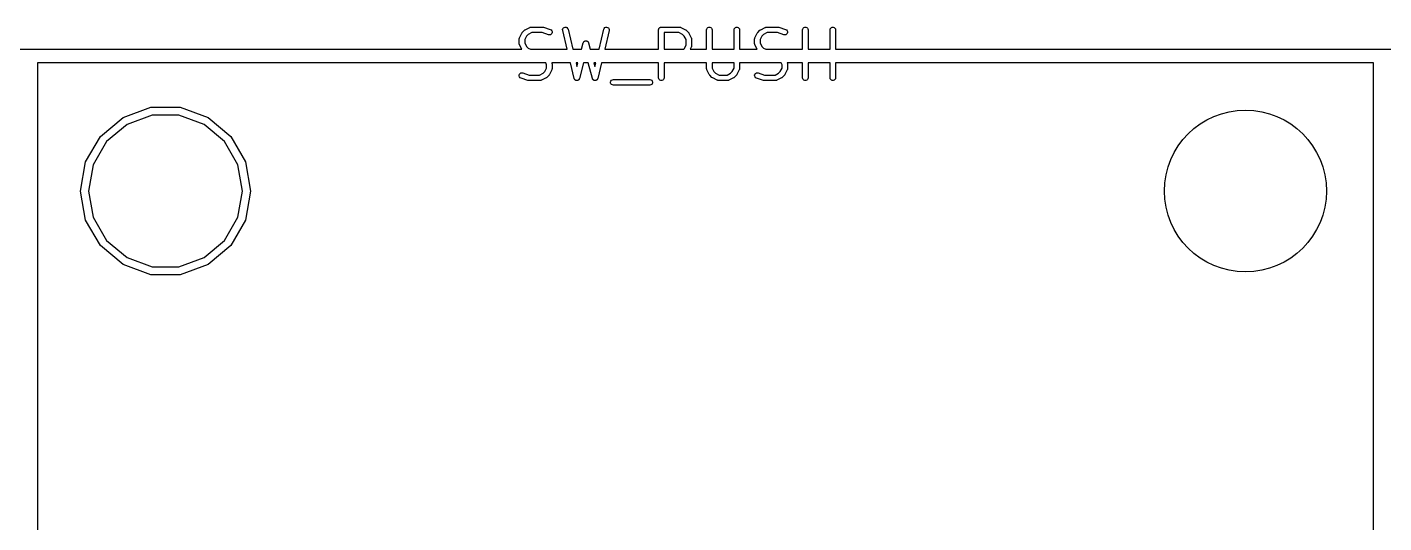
# Model space of a CAD drawing. Extents: x 0 to 102, y -163 to 0.
# Drawn here: x 24.94 to 50.06, y -58.65 to -49.46 of the extents above; entities that cross this region are included whole.
import ezdxf

# ---------------------------------------------------------------- set-up
doc = ezdxf.new("R2010")
doc.units = 0
doc.header["$MEASUREMENT"] = 0
doc.layers.add('BLACK', color=7, linetype='CONTINUOUS')

msp = doc.modelspace()

# ---------------------------------------------------------------- linework, layer by layer
at = {"layer": 'Black'}
for p, q in [((34.1621, -49.5101), (34.2468, -49.4677)), ((34.2468, -49.4677), (34.2496, -49.4669)), ((34.2496, -49.4669), (34.2521, -49.4654)), ((34.2521, -49.4654), (34.258, -49.4644)), ((34.258, -49.4644), (34.2637, -49.4627)), ((34.2637, -49.4627), (34.2666, -49.4629)), ((34.2666, -49.4629), (34.2695, -49.4624)), ((34.2695, -49.4624), (34.4812, -49.4624)), ((34.4812, -49.4624), (34.4892, -49.4638)), ((34.4892, -49.4638), (34.4972, -49.465)), ((34.4972, -49.465), (34.6242, -49.5073)), ((34.854, -49.5073), (34.8591, -49.4904)), ((34.8591, -49.4904), (34.8696, -49.4763)), ((34.8696, -49.4763), (34.8843, -49.4665)), ((34.8843, -49.4665), (34.9015, -49.4625)), ((34.9015, -49.4625), (34.919, -49.4645)), ((34.919, -49.4645), (34.9348, -49.4724)), ((34.9348, -49.4724), (34.9469, -49.4852)), ((34.9469, -49.4852), (34.9539, -49.5014)), ((35.6171, -49.5014), (35.6241, -49.4852)), ((35.6241, -49.4852), (35.6362, -49.4724)), ((35.6362, -49.4724), (35.652, -49.4645)), ((35.652, -49.4645), (35.6695, -49.4625)), ((35.6695, -49.4625), (35.6867, -49.4665)), ((35.6867, -49.4665), (35.7014, -49.4763)), ((35.7014, -49.4763), (35.7119, -49.4904)), ((35.7119, -49.4904), (35.717, -49.5073)), ((36.634, -49.5002), (36.6348, -49.4958)), ((36.6348, -49.4958), (36.637, -49.4919)), ((36.637, -49.4919), (36.6385, -49.4878)), ((36.6385, -49.4878), (36.6414, -49.4844)), ((36.6414, -49.4844), (36.6436, -49.4805)), ((36.6436, -49.4805), (36.647, -49.4777)), ((36.647, -49.4777), (36.6498, -49.4743)), ((36.6498, -49.4743), (36.6537, -49.472)), ((36.6537, -49.472), (36.6571, -49.4692)), ((36.6571, -49.4692), (36.6613, -49.4677)), ((36.6613, -49.4677), (36.6651, -49.4654)), ((36.6651, -49.4654), (36.6695, -49.4647)), ((36.6695, -49.4647), (36.6737, -49.4631)), ((36.6737, -49.4631), (36.6781, -49.4631)), ((36.6781, -49.4631), (36.6825, -49.4624)), ((36.6825, -49.4624), (37.0212, -49.4624)), ((37.0212, -49.4624), (37.024, -49.4629)), ((37.024, -49.4629), (37.027, -49.4627)), ((37.027, -49.4627), (37.0327, -49.4644)), ((37.0327, -49.4644), (37.0385, -49.4654)), ((37.0385, -49.4654), (37.0411, -49.4669)), ((37.0411, -49.4669), (37.0439, -49.4677)), ((37.0439, -49.4677), (37.1286, -49.5101)), ((37.5207, -49.5132), (37.5238, -49.4958)), ((37.5238, -49.4958), (37.5326, -49.4805)), ((37.5326, -49.4805), (37.5461, -49.4692)), ((37.5461, -49.4692), (37.5627, -49.4631)), ((37.5627, -49.4631), (37.5803, -49.4631)), ((37.5803, -49.4631), (37.5969, -49.4692)), ((37.5969, -49.4692), (37.6104, -49.4805)), ((37.6104, -49.4805), (37.6192, -49.4958)), ((37.6192, -49.4958), (37.6223, -49.5132)), ((38.0287, -49.5132), (38.0318, -49.4958)), ((38.0318, -49.4958), (38.0406, -49.4805)), ((38.0406, -49.4805), (38.0541, -49.4692)), ((38.0541, -49.4692), (38.0707, -49.4631)), ((38.0707, -49.4631), (38.0883, -49.4631)), ((38.0883, -49.4631), (38.1049, -49.4692)), ((38.1049, -49.4692), (38.1184, -49.4805)), ((38.1184, -49.4805), (38.1272, -49.4958)), ((38.1272, -49.4958), (38.1303, -49.5132)), ((38.5224, -49.5101), (38.6071, -49.4677)), ((38.6071, -49.4677), (38.6099, -49.4669)), ((38.6099, -49.4669), (38.6125, -49.4654)), ((38.6125, -49.4654), (38.6183, -49.4644)), ((38.6183, -49.4644), (38.624, -49.4627)), ((38.624, -49.4627), (38.627, -49.4629)), ((38.627, -49.4629), (38.6298, -49.4624)), ((38.6298, -49.4624), (38.8415, -49.4624)), ((38.8415, -49.4624), (38.8495, -49.4638)), ((38.8495, -49.4638), (38.8576, -49.465)), ((38.8576, -49.465), (38.9846, -49.5073)), ((39.2987, -49.5132), (39.3018, -49.4958)), ((39.3018, -49.4958), (39.3106, -49.4805)), ((39.3106, -49.4805), (39.3241, -49.4692)), ((39.3241, -49.4692), (39.3407, -49.4631)), ((39.3407, -49.4631), (39.3583, -49.4631)), ((39.3583, -49.4631), (39.3749, -49.4692)), ((39.3749, -49.4692), (39.3884, -49.4805)), ((39.3884, -49.4805), (39.3972, -49.4958)), ((39.3972, -49.4958), (39.4003, -49.5132)), ((39.8067, -49.5132), (39.8098, -49.4958)), ((39.8098, -49.4958), (39.8186, -49.4805)), ((39.8186, -49.4805), (39.8321, -49.4692)), ((39.8321, -49.4692), (39.8487, -49.4631)), ((39.8487, -49.4631), (39.8663, -49.4631)), ((39.8663, -49.4631), (39.8829, -49.4692)), ((39.8829, -49.4692), (39.8964, -49.4805)), ((39.8964, -49.4805), (39.9052, -49.4958)), ((39.9052, -49.4958), (39.9083, -49.5132)), ((34.0494, -49.6825), (34.0499, -49.6796)), ((34.0494, -49.7672), (34.0494, -49.6825)), ((34.0497, -49.6767), (34.0514, -49.671)), ((34.0499, -49.6796), (34.0497, -49.6767)), ((34.0514, -49.671), (34.0524, -49.6651)), ((34.0524, -49.6651), (34.0539, -49.6626)), ((34.0539, -49.6626), (34.0547, -49.6598)), ((34.0547, -49.6598), (34.0971, -49.5751)), ((34.0971, -49.5751), (34.1019, -49.5686)), ((34.1019, -49.5686), (34.1066, -49.5619)), ((34.1066, -49.5619), (34.1489, -49.5196)), ((34.1489, -49.5196), (34.1556, -49.5149)), ((34.1843, -49.6279), (34.151, -49.6945)), ((34.151, -49.6945), (34.151, -49.7552)), ((34.1556, -49.5149), (34.1621, -49.5101)), ((34.2149, -49.5972), (34.1843, -49.6279)), ((34.2815, -49.564), (34.2149, -49.5972)), ((34.4729, -49.564), (34.2815, -49.564)), ((34.5921, -49.6037), (34.4729, -49.564)), ((34.6096, -49.6063), (34.5921, -49.6037)), ((34.6268, -49.6027), (34.6096, -49.6063)), ((34.6242, -49.5073), (34.6397, -49.5157)), ((34.6419, -49.5935), (34.6268, -49.6027)), ((34.6397, -49.5157), (34.6515, -49.5289)), ((34.6528, -49.5797), (34.6419, -49.5935)), ((34.6515, -49.5289), (34.6579, -49.5453)), ((34.6584, -49.563), (34.6528, -49.5797)), ((34.6579, -49.5453), (34.6584, -49.563)), ((34.8551, -49.5249), (34.854, -49.5073)), ((34.938, -49.873), (34.8551, -49.5249)), ((34.9539, -49.5014), (35.0424, -49.873)), ((35.2364, -49.7541), (35.2383, -49.75)), ((35.2383, -49.75), (35.2395, -49.7456)), ((35.2395, -49.7456), (35.242, -49.742)), ((35.242, -49.742), (35.2439, -49.7381)), ((35.2439, -49.7381), (35.247, -49.7349)), ((35.247, -49.7349), (35.2496, -49.7312)), ((35.2496, -49.7312), (35.2532, -49.7287)), ((35.2532, -49.7287), (35.2563, -49.7256)), ((35.2563, -49.7256), (35.2604, -49.7237)), ((35.2604, -49.7237), (35.2641, -49.7211)), ((35.2641, -49.7211), (35.2683, -49.72)), ((35.2683, -49.72), (35.2723, -49.7181)), ((35.2723, -49.7181), (35.2768, -49.7177)), ((35.2768, -49.7177), (35.2811, -49.7166)), ((35.2811, -49.7166), (35.2855, -49.7169)), ((35.2855, -49.7169), (35.2899, -49.7166)), ((35.2899, -49.7166), (35.2942, -49.7177)), ((35.2942, -49.7177), (35.2987, -49.7181)), ((35.2987, -49.7181), (35.3027, -49.72)), ((35.3027, -49.72), (35.3069, -49.7211)), ((35.3069, -49.7211), (35.3106, -49.7237)), ((35.3106, -49.7237), (35.3147, -49.7256)), ((35.3147, -49.7256), (35.3178, -49.7287)), ((35.3178, -49.7287), (35.3214, -49.7312)), ((35.3214, -49.7312), (35.324, -49.7349)), ((35.324, -49.7349), (35.3271, -49.7381)), ((35.3271, -49.7381), (35.329, -49.742)), ((35.329, -49.742), (35.3315, -49.7456)), ((35.3315, -49.7456), (35.3327, -49.75)), ((35.3327, -49.75), (35.3346, -49.7541)), ((35.5286, -49.873), (35.6171, -49.5014)), ((35.7159, -49.5249), (35.633, -49.873)), ((35.717, -49.5073), (35.7159, -49.5249)), ((36.6317, -49.5132), (36.6325, -49.5088)), ((36.6317, -49.873), (36.6317, -49.5132)), ((36.6325, -49.5043), (36.634, -49.5002)), ((36.6325, -49.5088), (36.6325, -49.5043)), ((36.7333, -49.564), (36.7333, -49.873)), ((37.0092, -49.564), (36.7333, -49.564)), ((37.0757, -49.5973), (37.0092, -49.564)), ((37.1064, -49.6279), (37.0757, -49.5973)), ((37.1397, -49.6945), (37.1064, -49.6279)), ((37.1286, -49.5101), (37.1351, -49.5149)), ((37.1351, -49.5149), (37.1418, -49.5196)), ((37.1397, -49.7975), (37.1397, -49.6945)), ((37.1418, -49.5196), (37.1841, -49.5619)), ((37.1841, -49.5619), (37.1887, -49.5686)), ((37.1887, -49.5686), (37.1936, -49.5751)), ((37.1936, -49.5751), (37.2359, -49.6598)), ((37.2359, -49.6598), (37.2368, -49.6626)), ((37.2368, -49.6626), (37.2382, -49.6651)), ((37.2382, -49.6651), (37.2393, -49.671)), ((37.2393, -49.671), (37.241, -49.6767)), ((37.241, -49.6767), (37.2408, -49.6796)), ((37.2408, -49.6796), (37.2413, -49.6825)), ((37.2413, -49.6825), (37.2413, -49.8095)), ((37.5207, -49.873), (37.5207, -49.5132)), ((37.6223, -49.5132), (37.6223, -49.873)), ((38.0287, -49.873), (38.0287, -49.5132)), ((38.1303, -49.5132), (38.1303, -49.873)), ((38.4097, -49.6825), (38.4102, -49.6796)), ((38.4097, -49.7672), (38.4097, -49.6825)), ((38.41, -49.6767), (38.4117, -49.671)), ((38.4102, -49.6796), (38.41, -49.6767)), ((38.4117, -49.671), (38.4128, -49.6651)), ((38.4128, -49.6651), (38.4142, -49.6626)), ((38.4142, -49.6626), (38.4151, -49.6598)), ((38.4151, -49.6598), (38.4574, -49.5751)), ((38.4574, -49.5751), (38.4623, -49.5686)), ((38.4623, -49.5686), (38.4669, -49.5619)), ((38.4669, -49.5619), (38.5092, -49.5196)), ((38.5092, -49.5196), (38.5159, -49.5149)), ((38.5446, -49.6279), (38.5113, -49.6945)), ((38.5113, -49.6945), (38.5113, -49.7552)), ((38.5159, -49.5149), (38.5224, -49.5101)), ((38.5753, -49.5972), (38.5446, -49.6279)), ((38.6418, -49.564), (38.5753, -49.5972)), ((38.8333, -49.564), (38.6418, -49.564)), ((38.9524, -49.6037), (38.8333, -49.564)), ((38.9699, -49.6063), (38.9524, -49.6037)), ((38.9872, -49.6027), (38.9699, -49.6063)), ((38.9846, -49.5073), (39.0001, -49.5157)), ((39.0022, -49.5935), (38.9872, -49.6027)), ((39.0001, -49.5157), (39.0118, -49.5289)), ((39.0132, -49.5797), (39.0022, -49.5935)), ((39.0118, -49.5289), (39.0183, -49.5453)), ((39.0188, -49.563), (39.0132, -49.5797)), ((39.0183, -49.5453), (39.0188, -49.563)), ((39.2987, -49.873), (39.2987, -49.5132)), ((39.4003, -49.5132), (39.4003, -49.873)), ((39.8067, -49.873), (39.8067, -49.5132)), ((39.9083, -49.5132), (39.9083, -49.873)), ((14.9083, -49.873), (25, -49.873)), ((25, -49.873), (34.0963, -49.873)), ((34.0499, -49.7701), (34.0494, -49.7672)), ((34.0497, -49.773), (34.0499, -49.7701)), ((34.0514, -49.7787), (34.0497, -49.773)), ((34.0524, -49.7845), (34.0514, -49.7787)), ((34.0539, -49.7871), (34.0524, -49.7845)), ((34.0547, -49.7899), (34.0539, -49.7871)), ((34.0963, -49.873), (34.0547, -49.7899)), ((34.151, -49.7552), (34.1843, -49.8217)), ((34.1843, -49.8217), (34.2149, -49.8524)), ((34.2149, -49.8524), (34.2561, -49.873)), ((34.2561, -49.873), (34.938, -49.873)), ((35.0424, -49.873), (35.2047, -49.873)), ((35.2047, -49.873), (35.2364, -49.7541)), ((35.3346, -49.7541), (35.3663, -49.873)), ((35.3663, -49.873), (35.5286, -49.873)), ((35.633, -49.873), (36.6317, -49.873)), ((36.7333, -49.873), (37.0975, -49.873)), ((37.0975, -49.873), (37.1064, -49.8641)), ((37.1064, -49.8641), (37.1397, -49.7975)), ((37.2359, -49.8322), (37.2155, -49.873)), ((37.2155, -49.873), (37.5207, -49.873)), ((37.2368, -49.8294), (37.2359, -49.8322)), ((37.2382, -49.8269), (37.2368, -49.8294)), ((37.2393, -49.821), (37.2382, -49.8269)), ((37.241, -49.8153), (37.2393, -49.821)), ((37.2413, -49.8095), (37.2408, -49.8124)), ((37.2408, -49.8124), (37.241, -49.8153)), ((37.6223, -49.873), (38.0287, -49.873)), ((38.1303, -49.873), (38.4566, -49.873)), ((38.4102, -49.7701), (38.4097, -49.7672)), ((38.41, -49.773), (38.4102, -49.7701)), ((38.4117, -49.7787), (38.41, -49.773)), ((38.4128, -49.7845), (38.4117, -49.7787)), ((38.4142, -49.7871), (38.4128, -49.7845)), ((38.4151, -49.7899), (38.4142, -49.7871)), ((38.4566, -49.873), (38.4151, -49.7899)), ((38.5113, -49.7552), (38.5446, -49.8217)), ((38.5446, -49.8217), (38.5753, -49.8524)), ((38.5753, -49.8524), (38.6164, -49.873)), ((38.6164, -49.873), (39.2987, -49.873)), ((39.4003, -49.873), (39.8067, -49.873)), ((39.9083, -49.873), (50, -49.873)), ((50, -49.873), (59.0963, -49.873)), ((34.5408, -50.127), (25.127, -50.127)), ((25.127, -50.127), (25.127, -60.9489)), ((34.5241, -50.2874), (34.5574, -50.2208)), ((34.5574, -50.1602), (34.5408, -50.127)), ((34.5574, -50.2208), (34.5574, -50.1602)), ((34.6544, -50.2527), (34.6536, -50.2556)), ((34.9984, -50.127), (34.6541, -50.127)), ((34.6541, -50.127), (34.6544, -50.1283)), ((34.6544, -50.1283), (34.6559, -50.1308)), ((34.6559, -50.2502), (34.6544, -50.2527)), ((34.6559, -50.1308), (34.6569, -50.1367)), ((34.6569, -50.2443), (34.6559, -50.2502)), ((34.6569, -50.1367), (34.6586, -50.1424)), ((34.6586, -50.2386), (34.6569, -50.2443)), ((34.6586, -50.1424), (34.6585, -50.1453)), ((34.6585, -50.1453), (34.659, -50.1482)), ((34.659, -50.2328), (34.6585, -50.2357)), ((34.6585, -50.2357), (34.6586, -50.2386)), ((34.659, -50.1482), (34.659, -50.2328)), ((35.0667, -50.4139), (34.9984, -50.127)), ((35.1029, -50.127), (35.119, -50.1946)), ((35.137, -50.127), (35.1029, -50.127)), ((35.119, -50.1946), (35.137, -50.127)), ((35.2421, -50.127), (35.1653, -50.4153)), ((35.3289, -50.127), (35.2421, -50.127)), ((35.4057, -50.4153), (35.3289, -50.127)), ((35.434, -50.127), (35.452, -50.1946)), ((35.4681, -50.127), (35.434, -50.127)), ((35.452, -50.1946), (35.4681, -50.127)), ((35.5726, -50.127), (35.5043, -50.4139)), ((36.6317, -50.127), (35.5726, -50.127)), ((36.6317, -50.4022), (36.6317, -50.127)), ((37.5207, -50.127), (36.7333, -50.127)), ((36.7333, -50.127), (36.7333, -50.4022)), ((37.5207, -50.2328), (37.5207, -50.127)), ((37.5212, -50.2357), (37.5207, -50.2328)), ((37.521, -50.2386), (37.5212, -50.2357)), ((37.5227, -50.2443), (37.521, -50.2386)), ((37.5238, -50.2502), (37.5227, -50.2443)), ((37.5252, -50.2527), (37.5238, -50.2502)), ((37.5261, -50.2556), (37.5252, -50.2527)), ((37.6223, -50.127), (37.6223, -50.2208)), ((38.0287, -50.127), (37.6223, -50.127)), ((37.6223, -50.2208), (37.6556, -50.2874)), ((37.9954, -50.2874), (38.0287, -50.2208)), ((38.0287, -50.2208), (38.0287, -50.127)), ((38.1258, -50.2527), (38.1249, -50.2556)), ((38.1272, -50.2502), (38.1258, -50.2527)), ((38.1283, -50.2443), (38.1272, -50.2502)), ((38.13, -50.2386), (38.1283, -50.2443)), ((38.1303, -50.2328), (38.1298, -50.2357)), ((38.1298, -50.2357), (38.13, -50.2386)), ((38.9011, -50.127), (38.1303, -50.127)), ((38.1303, -50.127), (38.1303, -50.2328)), ((38.8844, -50.2874), (38.9177, -50.2208)), ((38.9177, -50.1602), (38.9011, -50.127)), ((38.9177, -50.2208), (38.9177, -50.1602)), ((39.0148, -50.2527), (39.0139, -50.2556)), ((39.2987, -50.127), (39.0144, -50.127)), ((39.0144, -50.127), (39.0148, -50.1283)), ((39.0148, -50.1283), (39.0162, -50.1308)), ((39.0162, -50.2502), (39.0148, -50.2527)), ((39.0162, -50.1308), (39.0173, -50.1367)), ((39.0173, -50.2443), (39.0162, -50.2502)), ((39.0173, -50.1367), (39.019, -50.1424)), ((39.019, -50.2386), (39.0173, -50.2443)), ((39.019, -50.1424), (39.0188, -50.1453)), ((39.0188, -50.1453), (39.0193, -50.1482)), ((39.0193, -50.2328), (39.0188, -50.2357)), ((39.0188, -50.2357), (39.019, -50.2386)), ((39.0193, -50.1482), (39.0193, -50.2328)), ((39.2987, -50.4022), (39.2987, -50.127)), ((39.8067, -50.127), (39.4003, -50.127)), ((39.4003, -50.127), (39.4003, -50.4022)), ((39.8067, -50.4022), (39.8067, -50.127)), ((49.873, -50.127), (39.9083, -50.127)), ((39.9083, -50.127), (39.9083, -50.4022)), ((49.873, -60.9489), (49.873, -50.127)), ((34.0499, -50.3524), (34.0555, -50.3356)), ((34.0504, -50.37), (34.0499, -50.3524)), ((34.0569, -50.3864), (34.0504, -50.37)), ((34.0555, -50.3356), (34.0665, -50.3218)), ((34.0686, -50.3996), (34.0569, -50.3864)), ((34.0665, -50.3218), (34.0815, -50.3126)), ((34.0841, -50.408), (34.0686, -50.3996)), ((34.0815, -50.3126), (34.0988, -50.3091)), ((34.2111, -50.4504), (34.0841, -50.408)), ((34.0988, -50.3091), (34.1162, -50.3116)), ((34.1162, -50.3116), (34.2354, -50.3514)), ((34.2192, -50.4516), (34.2111, -50.4504)), ((34.2272, -50.453), (34.2192, -50.4516)), ((34.4388, -50.453), (34.2272, -50.453)), ((34.2354, -50.3514), (34.4268, -50.3514)), ((34.4268, -50.3514), (34.4934, -50.3181)), ((34.4417, -50.4525), (34.4388, -50.453)), ((34.4446, -50.4526), (34.4417, -50.4525)), ((34.4504, -50.4509), (34.4446, -50.4526)), ((34.4562, -50.4499), (34.4504, -50.4509)), ((34.4587, -50.4484), (34.4562, -50.4499)), ((34.4616, -50.4476), (34.4587, -50.4484)), ((34.5462, -50.4053), (34.4616, -50.4476)), ((34.4934, -50.3181), (34.5241, -50.2874)), ((34.5528, -50.4004), (34.5462, -50.4053)), ((34.5594, -50.3958), (34.5528, -50.4004)), ((34.6018, -50.3534), (34.5594, -50.3958)), ((34.6064, -50.3468), (34.6018, -50.3534)), ((34.6113, -50.3402), (34.6064, -50.3468)), ((34.6536, -50.2556), (34.6113, -50.3402)), ((35.0688, -50.4187), (35.0667, -50.4139)), ((35.0702, -50.4237), (35.0688, -50.4187)), ((35.0723, -50.4267), (35.0702, -50.4237)), ((35.0738, -50.4301), (35.0723, -50.4267)), ((35.0773, -50.4339), (35.0738, -50.4301)), ((35.0803, -50.4381), (35.0773, -50.4339)), ((35.0833, -50.4403), (35.0803, -50.4381)), ((35.0859, -50.4429), (35.0833, -50.4403)), ((35.0905, -50.4453), (35.0859, -50.4429)), ((35.0948, -50.4482), (35.0905, -50.4453)), ((35.0983, -50.4492), (35.0948, -50.4482)), ((35.1016, -50.4508), (35.0983, -50.4492)), ((35.1068, -50.4514), (35.1016, -50.4508)), ((35.1118, -50.4528), (35.1068, -50.4514)), ((35.1155, -50.4525), (35.1118, -50.4528)), ((35.1192, -50.4529), (35.1155, -50.4525)), ((35.1242, -50.4517), (35.1192, -50.4529)), ((35.1294, -50.4512), (35.1242, -50.4517)), ((35.1327, -50.4496), (35.1294, -50.4512)), ((35.1363, -50.4488), (35.1327, -50.4496)), ((35.1407, -50.4459), (35.1363, -50.4488)), ((35.1454, -50.4437), (35.1407, -50.4459)), ((35.148, -50.4411), (35.1454, -50.4437)), ((35.1511, -50.4391), (35.148, -50.4411)), ((35.1542, -50.4349), (35.1511, -50.4391)), ((35.1578, -50.4313), (35.1542, -50.4349)), ((35.1594, -50.4279), (35.1578, -50.4313)), ((35.1616, -50.4249), (35.1594, -50.4279)), ((35.1631, -50.42), (35.1616, -50.4249)), ((35.1653, -50.4153), (35.1631, -50.42)), ((35.4079, -50.42), (35.4057, -50.4153)), ((35.4094, -50.4249), (35.4079, -50.42)), ((35.4116, -50.4279), (35.4094, -50.4249)), ((35.4132, -50.4313), (35.4116, -50.4279)), ((35.4168, -50.4349), (35.4132, -50.4313)), ((35.4199, -50.4391), (35.4168, -50.4349)), ((35.423, -50.4411), (35.4199, -50.4391)), ((35.4256, -50.4437), (35.423, -50.4411)), ((35.4303, -50.4459), (35.4256, -50.4437)), ((35.4347, -50.4488), (35.4303, -50.4459)), ((35.4383, -50.4496), (35.4347, -50.4488)), ((35.4416, -50.4512), (35.4383, -50.4496)), ((35.4468, -50.4517), (35.4416, -50.4512)), ((35.4518, -50.4529), (35.4468, -50.4517)), ((35.4555, -50.4525), (35.4518, -50.4529)), ((35.4592, -50.4528), (35.4555, -50.4525)), ((35.4642, -50.4514), (35.4592, -50.4528)), ((35.4694, -50.4508), (35.4642, -50.4514)), ((35.4727, -50.4492), (35.4694, -50.4508)), ((35.4762, -50.4482), (35.4727, -50.4492)), ((35.4805, -50.4453), (35.4762, -50.4482)), ((35.4851, -50.4429), (35.4805, -50.4453)), ((35.4877, -50.4403), (35.4851, -50.4429)), ((35.4907, -50.4381), (35.4877, -50.4403)), ((35.4937, -50.4339), (35.4907, -50.4381)), ((35.4972, -50.4301), (35.4937, -50.4339)), ((35.4987, -50.4267), (35.4972, -50.4301)), ((35.5008, -50.4237), (35.4987, -50.4267)), ((35.5022, -50.4187), (35.5008, -50.4237)), ((35.5043, -50.4139), (35.5022, -50.4187)), ((35.7435, -50.478), (35.7495, -50.4614)), ((35.7435, -50.4957), (35.7435, -50.478)), ((35.7495, -50.5122), (35.7435, -50.4957)), ((35.7495, -50.4614), (35.7608, -50.4479)), ((35.7608, -50.4479), (35.7761, -50.4391)), ((35.7761, -50.4391), (35.7935, -50.436)), ((35.7935, -50.436), (36.4708, -50.436)), ((36.4708, -50.436), (36.4882, -50.4391)), ((36.4882, -50.4391), (36.5035, -50.4479)), ((36.5035, -50.4479), (36.5148, -50.4614)), ((36.5148, -50.4614), (36.5209, -50.478)), ((36.5209, -50.4957), (36.5148, -50.5122)), ((36.5209, -50.478), (36.5209, -50.4957)), ((36.6348, -50.4195), (36.6317, -50.4022)), ((36.6436, -50.4348), (36.6348, -50.4195)), ((36.6571, -50.4462), (36.6436, -50.4348)), ((36.6737, -50.4522), (36.6571, -50.4462)), ((36.6913, -50.4522), (36.6737, -50.4522)), ((36.7079, -50.4462), (36.6913, -50.4522)), ((36.7214, -50.4348), (36.7079, -50.4462)), ((36.7302, -50.4195), (36.7214, -50.4348)), ((36.7333, -50.4022), (36.7302, -50.4195)), ((37.5684, -50.3402), (37.5261, -50.2556)), ((37.5732, -50.3468), (37.5684, -50.3402)), ((37.5779, -50.3534), (37.5732, -50.3468)), ((37.6202, -50.3958), (37.5779, -50.3534)), ((37.6269, -50.4004), (37.6202, -50.3958)), ((37.6334, -50.4053), (37.6269, -50.4004)), ((37.7181, -50.4476), (37.6334, -50.4053)), ((37.6556, -50.2874), (37.6863, -50.3181)), ((37.6863, -50.3181), (37.7528, -50.3514)), ((37.7209, -50.4484), (37.7181, -50.4476)), ((37.7235, -50.4499), (37.7209, -50.4484)), ((37.7293, -50.4509), (37.7235, -50.4499)), ((37.735, -50.4526), (37.7293, -50.4509)), ((37.7379, -50.4525), (37.735, -50.4526)), ((37.7408, -50.453), (37.7379, -50.4525)), ((37.9102, -50.453), (37.7408, -50.453)), ((37.7528, -50.3514), (37.8982, -50.3514)), ((37.8982, -50.3514), (37.9647, -50.3181)), ((37.9131, -50.4525), (37.9102, -50.453)), ((37.916, -50.4526), (37.9131, -50.4525)), ((37.9217, -50.4509), (37.916, -50.4526)), ((37.9275, -50.4499), (37.9217, -50.4509)), ((37.9301, -50.4484), (37.9275, -50.4499)), ((37.9329, -50.4476), (37.9301, -50.4484)), ((38.0176, -50.4053), (37.9329, -50.4476)), ((37.9647, -50.3181), (37.9954, -50.2874)), ((38.0241, -50.4004), (38.0176, -50.4053)), ((38.0308, -50.3958), (38.0241, -50.4004)), ((38.0731, -50.3534), (38.0308, -50.3958)), ((38.0777, -50.3468), (38.0731, -50.3534)), ((38.0826, -50.3402), (38.0777, -50.3468)), ((38.1249, -50.2556), (38.0826, -50.3402)), ((38.4102, -50.3524), (38.4158, -50.3356)), ((38.4107, -50.37), (38.4102, -50.3524)), ((38.4172, -50.3864), (38.4107, -50.37)), ((38.4158, -50.3356), (38.4268, -50.3218)), ((38.4289, -50.3996), (38.4172, -50.3864)), ((38.4268, -50.3218), (38.4418, -50.3126)), ((38.4444, -50.408), (38.4289, -50.3996)), ((38.4418, -50.3126), (38.4591, -50.3091)), ((38.5714, -50.4504), (38.4444, -50.408)), ((38.4591, -50.3091), (38.4766, -50.3116)), ((38.4766, -50.3116), (38.5957, -50.3514)), ((38.5795, -50.4516), (38.5714, -50.4504)), ((38.5875, -50.453), (38.5795, -50.4516)), ((38.7992, -50.453), (38.5875, -50.453)), ((38.5957, -50.3514), (38.7872, -50.3514)), ((38.7872, -50.3514), (38.8537, -50.3181)), ((38.8021, -50.4525), (38.7992, -50.453)), ((38.805, -50.4526), (38.8021, -50.4525)), ((38.8107, -50.4509), (38.805, -50.4526)), ((38.8165, -50.4499), (38.8107, -50.4509)), ((38.8191, -50.4484), (38.8165, -50.4499)), ((38.8219, -50.4476), (38.8191, -50.4484)), ((38.9066, -50.4053), (38.8219, -50.4476)), ((38.8537, -50.3181), (38.8844, -50.2874)), ((38.9131, -50.4004), (38.9066, -50.4053)), ((38.9198, -50.3958), (38.9131, -50.4004)), ((38.9621, -50.3534), (38.9198, -50.3958)), ((38.9668, -50.3468), (38.9621, -50.3534)), ((38.9716, -50.3402), (38.9668, -50.3468)), ((39.0139, -50.2556), (38.9716, -50.3402)), ((39.3018, -50.4195), (39.2987, -50.4022)), ((39.3106, -50.4348), (39.3018, -50.4195)), ((39.3241, -50.4462), (39.3106, -50.4348)), ((39.3407, -50.4522), (39.3241, -50.4462)), ((39.3583, -50.4522), (39.3407, -50.4522)), ((39.3749, -50.4462), (39.3583, -50.4522)), ((39.3884, -50.4348), (39.3749, -50.4462)), ((39.3972, -50.4195), (39.3884, -50.4348)), ((39.4003, -50.4022), (39.3972, -50.4195)), ((39.8098, -50.4195), (39.8067, -50.4022)), ((39.8186, -50.4348), (39.8098, -50.4195)), ((39.8321, -50.4462), (39.8186, -50.4348)), ((39.8487, -50.4522), (39.8321, -50.4462)), ((39.8663, -50.4522), (39.8487, -50.4522)), ((39.8829, -50.4462), (39.8663, -50.4522)), ((39.8964, -50.4348), (39.8829, -50.4462)), ((39.9052, -50.4195), (39.8964, -50.4348)), ((39.9083, -50.4022), (39.9052, -50.4195)), ((35.7608, -50.5257), (35.7495, -50.5122)), ((35.7761, -50.5346), (35.7608, -50.5257)), ((35.7935, -50.5376), (35.7761, -50.5346)), ((36.4708, -50.5376), (35.7935, -50.5376)), ((36.4882, -50.5346), (36.4708, -50.5376)), ((36.5035, -50.5257), (36.4882, -50.5346)), ((36.5148, -50.5122), (36.5035, -50.5257)), ((26.7125, -51.136), (27.2265, -50.9489)), ((27.2265, -50.9489), (27.7735, -50.9489)), ((27.7735, -50.9489), (28.2875, -51.136)), ((26.2935, -51.4876), (26.7125, -51.136)), ((27.2526, -51.0966), (26.7875, -51.2659)), ((27.7474, -51.0966), (27.2526, -51.0966)), ((28.2125, -51.2659), (27.7474, -51.0966)), ((28.2875, -51.136), (28.7065, -51.4876)), ((26.02, -51.9613), (26.2935, -51.4876)), ((26.7875, -51.2659), (26.4084, -51.584)), ((28.5916, -51.584), (28.2125, -51.2659)), ((28.7065, -51.4876), (28.98, -51.9613)), ((26.4084, -51.584), (26.1609, -52.0126)), ((28.8391, -52.0126), (28.5916, -51.584)), ((25.925, -52.5), (26.02, -51.9613)), ((26.1609, -52.0126), (26.075, -52.5)), ((28.925, -52.5), (28.8391, -52.0126)), ((28.98, -51.9613), (29.075, -52.5)), ((26.02, -53.0387), (25.925, -52.5)), ((26.075, -52.5), (26.1609, -52.9874)), ((28.8391, -52.9874), (28.925, -52.5)), ((29.075, -52.5), (28.98, -53.0387)), ((26.1609, -52.9874), (26.4084, -53.416)), ((28.5916, -53.416), (28.8391, -52.9874)), ((26.2935, -53.5124), (26.02, -53.0387)), ((28.98, -53.0387), (28.7065, -53.5124)), ((26.7125, -53.864), (26.2935, -53.5124)), ((26.4084, -53.416), (26.7875, -53.7341)), ((28.2125, -53.7341), (28.5916, -53.416)), ((28.7065, -53.5124), (28.2875, -53.864)), ((26.7875, -53.7341), (27.2526, -53.9034)), ((27.7474, -53.9034), (28.2125, -53.7341)), ((27.2265, -54.0511), (26.7125, -53.864)), ((27.2526, -53.9034), (27.7474, -53.9034)), ((28.2875, -53.864), (27.7735, -54.0511)), ((27.7735, -54.0511), (27.2265, -54.0511))]:
    msp.add_line(p, q, dxfattribs=at)
msp.add_circle((47.5, -52.5), 1.5, dxfattribs=at)

doc.saveas('drawing.dxf')
